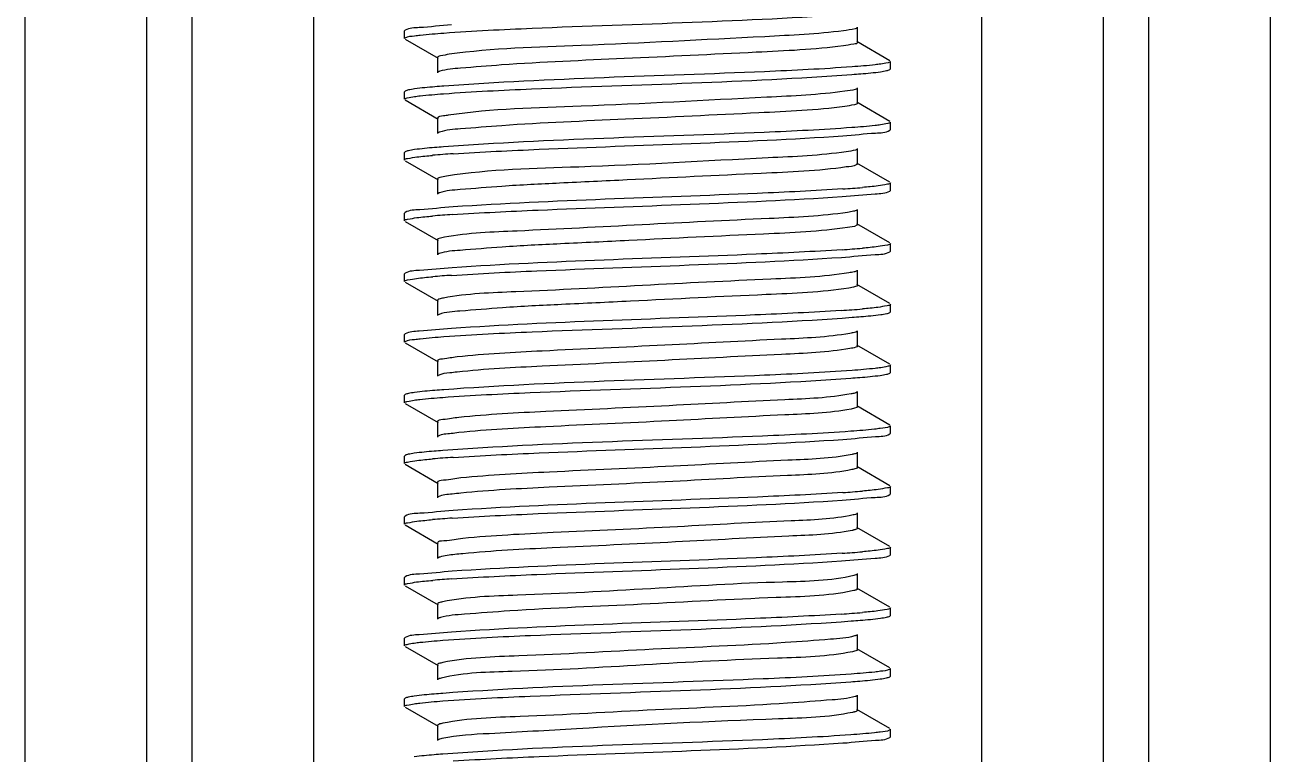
# Model space of a CAD drawing. Extents: x 27938 to 1042331, y -235042 to 1535213.
# Drawn here: x 701681.2 to 702169.4, y 766270.3 to 766556.3 of the extents above; entities that cross this region are included whole.
import ezdxf

# ---------------------------------------------------------------- set-up
doc = ezdxf.new("R2010")
doc.units = 0
doc.header["$LTSCALE"] = 1000
doc.header["$MEASUREMENT"] = 0

msp = doc.modelspace()

# ---------------------------------------------------------------- linework, layer by layer
at = {"linetype": 'Continuous'}
for p, q in [((701681.22, 770483.4), (701681.22, 765742.38)), ((701728.85, 770483.4), (701728.85, 765742.38)), ((701746.71, 770483.4), (701746.71, 765742.38)), ((701794.33, 770483.4), (701794.33, 765742.38)), ((702056.27, 770483.4), (702056.27, 765742.38)), ((702103.9, 770483.4), (702103.9, 765742.38)), ((702121.76, 770483.4), (702121.76, 765742.38)), ((702169.39, 770483.4), (702169.39, 765742.38)), ((701830.28, 766554.12), (701830.05, 766553.86)), ((701830.05, 766550.88), (701830.05, 766553.86)), ((701830.05, 766550.88), (701830.05, 766553.86)), ((702007.67, 766549.39), (702007.67, 766555.34)), ((701830.28, 766550.62), (701843.2, 766543.14)), ((702020.33, 766542.21), (702007.41, 766549.69)), ((701842.94, 766543.44), (701842.94, 766537.49)), ((702020.56, 766538.97), (702020.56, 766541.95)), ((702020.56, 766538.97), (702020.56, 766541.95)), ((702020.33, 766538.71), (702020.56, 766538.97)), ((701830.28, 766530.3), (701830.05, 766530.04)), ((701830.05, 766527.07), (701830.05, 766530.04)), ((701830.05, 766527.07), (701830.05, 766530.04)), ((702007.67, 766525.58), (702007.67, 766531.53)), ((701830.28, 766526.81), (701843.2, 766519.32)), ((702020.33, 766518.4), (702007.41, 766525.88)), ((701842.94, 766519.63), (701842.94, 766513.67)), ((702020.56, 766515.16), (702020.56, 766518.14)), ((702020.56, 766515.16), (702020.56, 766518.14)), ((702020.33, 766514.9), (702020.56, 766515.16)), ((702007.67, 766501.77), (702007.67, 766507.72)), ((701830.28, 766506.49), (701830.05, 766506.23)), ((701830.05, 766503.25), (701830.05, 766506.23)), ((701830.05, 766503.25), (701830.05, 766506.23)), ((701830.28, 766502.99), (701843.2, 766495.51)), ((702020.33, 766494.59), (702007.41, 766502.07)), ((701842.94, 766495.81), (701842.94, 766489.86)), ((702020.56, 766491.35), (702020.56, 766494.32)), ((702020.56, 766491.35), (702020.56, 766494.32)), ((702020.33, 766491.09), (702020.56, 766491.35)), ((702007.67, 766477.95), (702007.67, 766483.91)), ((701830.28, 766482.68), (701830.05, 766482.42)), ((701830.05, 766479.44), (701830.05, 766482.42)), ((701830.05, 766479.44), (701830.05, 766482.42)), ((701830.28, 766479.18), (701843.2, 766471.7)), ((702020.33, 766470.77), (702007.41, 766478.25)), ((701842.94, 766472), (701842.94, 766466.05)), ((702020.56, 766467.54), (702020.56, 766470.51)), ((702020.56, 766467.54), (702020.56, 766470.51)), ((701843.65, 766466.54), (701843.2, 766466.35)), ((702020.33, 766467.27), (702020.56, 766467.54)), ((702007.67, 766454.14), (702007.67, 766460.09)), ((701830.28, 766458.87), (701830.05, 766458.61)), ((701830.05, 766455.63), (701830.05, 766458.61)), ((701830.05, 766455.63), (701830.05, 766458.61)), ((701830.28, 766455.37), (701843.2, 766447.89)), ((702020.33, 766446.96), (702007.41, 766454.44)), ((701842.94, 766448.19), (701842.94, 766442.23)), ((702020.56, 766443.72), (702020.56, 766446.7)), ((702020.56, 766443.72), (702020.56, 766446.7)), ((701843.61, 766442.72), (701843.2, 766442.54)), ((702020.33, 766443.46), (702020.56, 766443.72)), ((701830.28, 766435.05), (701830.05, 766434.79)), ((701830.05, 766431.82), (701830.05, 766434.79)), ((701830.05, 766431.82), (701830.05, 766434.79)), ((702007.67, 766430.33), (702007.67, 766436.28)), ((701830.28, 766431.55), (701843.2, 766424.07)), ((702020.33, 766423.15), (702007.41, 766430.63)), ((701842.94, 766424.37), (701842.94, 766418.42)), ((702020.33, 766419.65), (702020.56, 766419.91)), ((702020.56, 766419.91), (702020.56, 766422.89)), ((702020.56, 766419.91), (702020.56, 766422.89)), ((701830.28, 766411.24), (701830.05, 766410.98)), ((701830.05, 766408), (701830.05, 766410.98)), ((701830.05, 766408), (701830.05, 766410.98)), ((702007.67, 766406.51), (702007.67, 766412.47)), ((701830.28, 766407.74), (701843.2, 766400.26)), ((702020.33, 766399.33), (702007.41, 766406.82)), ((701842.94, 766400.56), (701842.94, 766394.61)), ((702020.33, 766395.84), (702020.56, 766396.1)), ((702020.56, 766396.1), (702020.56, 766399.07)), ((702020.56, 766396.1), (702020.56, 766399.07)), ((701830.28, 766387.43), (701830.05, 766387.17)), ((701830.05, 766384.19), (701830.05, 766387.17)), ((701830.05, 766384.19), (701830.05, 766387.17)), ((702007.67, 766382.7), (702007.67, 766388.66)), ((701830.28, 766383.93), (701843.2, 766376.45)), ((702020.33, 766375.52), (702007.41, 766383)), ((701842.94, 766376.75), (701842.94, 766370.8)), ((702020.33, 766372.02), (702020.56, 766372.28)), ((702020.56, 766372.28), (702020.56, 766375.26)), ((702020.56, 766372.28), (702020.56, 766375.26)), ((701830.28, 766363.61), (701830.05, 766363.35)), ((701830.05, 766360.38), (701830.05, 766363.35)), ((701830.05, 766360.38), (701830.05, 766363.35)), ((702007.67, 766358.89), (702007.67, 766364.84)), ((701830.28, 766360.12), (701843.2, 766352.63)), ((702020.33, 766351.71), (702007.41, 766359.19)), ((701842.94, 766352.94), (701842.94, 766346.98)), ((702020.33, 766348.21), (702020.56, 766348.47)), ((702020.56, 766348.47), (702020.56, 766351.45)), ((702020.56, 766348.47), (702020.56, 766351.45)), ((701830.28, 766339.8), (701830.05, 766339.54)), ((701830.05, 766336.56), (701830.05, 766339.54)), ((701830.05, 766336.56), (701830.05, 766339.54)), ((702007.67, 766335.08), (702007.67, 766341.03)), ((701830.28, 766336.3), (701843.2, 766328.82)), ((702006.2, 766334.36), (702005.6, 766334.23)), ((702020.33, 766327.9), (702007.41, 766335.38)), ((701842.94, 766329.12), (701842.94, 766323.17)), ((702020.56, 766324.66), (702020.56, 766327.63)), ((702020.56, 766324.66), (702020.56, 766327.63)), ((702020.33, 766324.4), (702020.56, 766324.66)), ((701830.28, 766315.99), (701830.05, 766315.73)), ((701830.05, 766312.75), (701830.05, 766315.73)), ((701830.05, 766312.75), (701830.05, 766315.73)), ((701830.28, 766312.49), (701843.2, 766305.01)), ((702007.67, 766311.26), (702007.67, 766317.22)), ((702006.49, 766310.62), (702005.65, 766310.42)), ((702020.33, 766304.08), (702007.41, 766311.57)), ((701842.94, 766305.31), (701842.94, 766299.36)), ((702020.56, 766300.85), (702020.56, 766303.82)), ((702020.56, 766300.85), (702020.56, 766303.82)), ((702020.33, 766300.58), (702020.56, 766300.85)), ((702007.67, 766287.45), (702007.67, 766293.4)), ((701830.28, 766292.18), (701830.05, 766291.92)), ((701830.05, 766288.94), (701830.05, 766291.92)), ((701830.05, 766288.94), (701830.05, 766291.92)), ((701830.28, 766288.68), (701843.2, 766281.2)), ((702020.33, 766280.27), (702007.41, 766287.75)), ((701842.94, 766281.5), (701842.94, 766275.54)), ((702020.56, 766277.03), (702020.56, 766280.01)), ((702020.56, 766277.03), (702020.56, 766280.01)), ((702020.33, 766276.77), (702020.56, 766277.03))]:
    msp.add_line(p, q, dxfattribs=at)
for centre, radius, start, end in [((701876.83, 766078.98), 427.62, 93.719, 94.7992), ((701974.3, 766912.01), 421, 273.7601, 274.8008), ((701876.42, 766060.38), 422.38, 93.7519, 94.8), ((701973.89, 766893.36), 426.18, 273.7273, 274.8001), ((701875.99, 766041.99), 416.95, 93.7864, 94.801), ((701973.51, 766874.42), 431.07, 273.6966, 274.7995), ((701876.84, 765959.74), 427.78, 93.7179, 94.7992), ((701974.31, 766792.77), 420.83, 273.7612, 274.8008), ((701876.43, 765941.14), 422.56, 93.7508, 94.8), ((702001.57, 766377.55), 19.92, 281.4492, 282.4619), ((701973.91, 766774.13), 426.01, 273.7284, 274.8001), ((701876, 765922.74), 417.13, 93.7852, 94.8009), ((701973.52, 766755.2), 430.91, 273.6976, 274.7995)]:
    msp.add_arc(centre, radius, start, end, dxfattribs=at)
for points, knots in [([(701845.49, 766553.07), (701857.01, 766553.91), (701910.34, 766556.5), (701963.76, 766557.55), (702005.5, 766560.63)], [0, 0, 0, 0, 0.216168, 1, 1, 1, 1]), ([(701830.05, 766550.88), (701830.05, 766551), (701831.46, 766551.89), (701832.76, 766551.8), (701834.01, 766551.98)], [0, 0, 0, 0, 0.088884, 1, 1, 1, 1]), ([(701848.44, 766556.25), (701844.24, 766555.97), (701838.34, 766555.15), (701831.92, 766555.06), (701830.28, 766554.12)], [0, 0, 0, 0, 0.690699, 1, 1, 1, 1]), ([(701834.01, 766551.98), (701834.74, 766552.08), (701838.56, 766552.54), (701842.39, 766552.84), (701845.49, 766553.07)], [0, 0, 0, 0, 0.191575, 1, 1, 1, 1]), ([(702002.09, 766553.94), (701991.86, 766552.64), (701957.52, 766551.01), (701906.06, 766548.1), (701864.65, 766547.1), (701847.54, 766544.71)], [0, 0, 0, 0, 0.199783, 0.665188, 1, 1, 1, 1]), ([(702007.41, 766555.04), (702007.19, 766554.92), (702005.45, 766554.34), (702003.64, 766554.14), (702002.09, 766553.94)], [0, 0, 0, 0, 0.137062, 1, 1, 1, 1]), ([(702002.09, 766547.99), (701990.77, 766546.55), (701962.05, 766545.27), (701917.42, 766542.96), (701878.67, 766541.48), (701854.68, 766539.46), (701846.47, 766538.87), (701843.83, 766538.04)], [0, 0, 0, 0, 0.215732, 0.542961, 0.846149, 0.947566, 1, 1, 1, 1]), ([(702007.67, 766549.39), (702007.67, 766548.87), (702004.88, 766548.55), (702003.48, 766548.17), (702002.09, 766547.99)], [0, 0, 0, 0, 0.271371, 1, 1, 1, 1]), ([(701847.54, 766544.71), (701846.39, 766544.55), (701845.2, 766544.24), (701842.94, 766543.88), (701842.94, 766543.44)], [0, 0, 0, 0, 0.725335, 1, 1, 1, 1]), ([(702020.56, 766541.95), (702020.56, 766541.58), (702018.67, 766541.26), (702017.68, 766541.01), (702016.72, 766540.87)], [0, 0, 0, 0, 0.27461, 1, 1, 1, 1]), ([(701843.83, 766538.04), (701843.71, 766538), (701843.5, 766537.93), (701843.29, 766537.84), (701843.2, 766537.79)], [0, 0, 0, 0, 0.562806, 1, 1, 1, 1]), ([(702005.5, 766539.79), (701994.07, 766538.95), (701940.73, 766536.34), (701887.32, 766535.28), (701845.49, 766532.23)], [0, 0, 0, 0, 0.214685, 1, 1, 1, 1]), ([(702005.45, 766536.81), (702006.6, 766536.89), (702010.36, 766537.19), (702014.12, 766537.53), (702016.7, 766537.89)], [0, 0, 0, 0, 0.307511, 1, 1, 1, 1]), ([(702016.72, 766540.87), (702016.01, 766540.77), (702012.28, 766540.31), (702008.53, 766540.01), (702005.5, 766539.79)], [0, 0, 0, 0, 0.191301, 1, 1, 1, 1]), ([(702016.7, 766537.89), (702017.49, 766538), (702018.71, 766538.22), (702019.94, 766538.49), (702020.33, 766538.71)], [0, 0, 0, 0, 0.642979, 1, 1, 1, 1]), ([(701845.49, 766532.23), (701844.32, 766532.15), (701840.48, 766531.85), (701836.65, 766531.51), (701834.01, 766531.14)], [0, 0, 0, 0, 0.307212, 1, 1, 1, 1]), ([(701845.33, 766529.24), (701856.83, 766530.09), (701910.2, 766532.69), (701963.65, 766533.73), (702005.45, 766536.81)], [0, 0, 0, 0, 0.215679, 1, 1, 1, 1]), ([(701830.05, 766527.07), (701830.05, 766527.44), (701831.97, 766527.76), (701832.98, 766528.02), (701833.97, 766528.16)], [0, 0, 0, 0, 0.274258, 1, 1, 1, 1]), ([(701834.01, 766531.14), (701833.2, 766531.03), (701831.95, 766530.81), (701830.67, 766530.53), (701830.28, 766530.3)], [0, 0, 0, 0, 0.644106, 1, 1, 1, 1]), ([(701833.97, 766528.16), (701834.69, 766528.26), (701838.47, 766528.72), (701842.26, 766529.02), (701845.33, 766529.24)], [0, 0, 0, 0, 0.191496, 1, 1, 1, 1]), ([(702002.67, 766530.21), (701992.53, 766528.84), (701957.98, 766527.26), (701906.24, 766524.25), (701864.43, 766523.34), (701847.22, 766520.85)], [0, 0, 0, 0, 0.197098, 0.665048, 1, 1, 1, 1]), ([(702007.4, 766531.23), (702007.21, 766531.12), (702005.66, 766530.58), (702004.05, 766530.39), (702002.67, 766530.21)], [0, 0, 0, 0, 0.140352, 1, 1, 1, 1]), ([(702002.67, 766524.25), (701991.49, 766522.75), (701962.75, 766521.52), (701917.95, 766519.15), (701878.84, 766517.7), (701854.65, 766515.63), (701846.39, 766515.07), (701843.76, 766514.21)], [0, 0, 0, 0, 0.212511, 0.540713, 0.846077, 0.947938, 1, 1, 1, 1]), ([(702007.67, 766525.58), (702007.67, 766525.1), (702005.19, 766524.76), (702003.92, 766524.42), (702002.67, 766524.25)], [0, 0, 0, 0, 0.273189, 1, 1, 1, 1]), ([(701847.22, 766520.85), (701846.6, 766520.76), (701845.39, 766520.42), (701842.94, 766520.49), (701842.94, 766519.63)], [0, 0, 0, 0, 0.421551, 1, 1, 1, 1]), ([(702020.56, 766518.14), (702020.56, 766517.77), (702018.67, 766517.45), (702017.67, 766517.19), (702016.7, 766517.06)], [0, 0, 0, 0, 0.274539, 1, 1, 1, 1]), ([(701843.76, 766514.21), (701843.65, 766514.17), (701843.46, 766514.1), (701843.28, 766514.02), (701843.2, 766513.97)], [0, 0, 0, 0, 0.558561, 1, 1, 1, 1]), ([(702005.45, 766515.97), (701993.99, 766515.13), (701940.61, 766512.53), (701887.16, 766511.47), (701845.33, 766508.41)], [0, 0, 0, 0, 0.215024, 1, 1, 1, 1]), ([(701849.09, 766505.69), (701860.34, 766506.44), (701911.27, 766508.88), (701962.27, 766510.1), (702001.91, 766512.75)], [0, 0, 0, 0, 0.220951, 1, 1, 1, 1]), ([(702001.91, 766512.75), (702006.18, 766513.03), (702012.15, 766513.86), (702018.67, 766513.95), (702020.33, 766514.9)], [0, 0, 0, 0, 0.690937, 1, 1, 1, 1]), ([(702016.7, 766517.06), (702015.99, 766516.95), (702012.25, 766516.5), (702008.49, 766516.2), (702005.45, 766515.97)], [0, 0, 0, 0, 0.191312, 1, 1, 1, 1]), ([(701845.33, 766508.41), (701844.17, 766508.32), (701840.37, 766508.03), (701836.58, 766507.69), (701833.97, 766507.32)], [0, 0, 0, 0, 0.307309, 1, 1, 1, 1]), ([(701830.05, 766503.25), (701830.05, 766503.71), (701832.49, 766503.98), (701833.7, 766504.32), (701834.92, 766504.47)], [0, 0, 0, 0, 0.27062, 1, 1, 1, 1]), ([(701833.97, 766507.32), (701833.16, 766507.21), (701831.93, 766506.99), (701830.67, 766506.72), (701830.28, 766506.49)], [0, 0, 0, 0, 0.643624, 1, 1, 1, 1]), ([(702003.22, 766506.47), (701993.08, 766505.03), (701958.04, 766503.51), (701905.9, 766500.28), (701863.61, 766499.65), (701846.48, 766496.93)], [0, 0, 0, 0, 0.195714, 0.66858, 1, 1, 1, 1]), ([(702007.4, 766507.42), (702007.22, 766507.31), (702005.87, 766506.83), (702004.44, 766506.64), (702003.22, 766506.47)], [0, 0, 0, 0, 0.143993, 1, 1, 1, 1]), ([(702003.22, 766500.52), (701992.19, 766498.95), (701963.46, 766497.75), (701926.02, 766495.85), (701892.13, 766494.24), (701870.27, 766493.19), (701854.64, 766491.8), (701846.32, 766491.26), (701843.7, 766490.37)], [0, 0, 0, 0, 0.209152, 0.538245, 0.703966, 0.845837, 0.948213, 1, 1, 1, 1]), ([(702007.67, 766501.77), (702007.67, 766501.63), (702006.09, 766500.62), (702004.63, 766500.72), (702003.22, 766500.52)], [0, 0, 0, 0, 0.089964, 1, 1, 1, 1]), ([(701846.48, 766496.93), (701845.59, 766496.79), (701844.64, 766496.56), (701842.94, 766496.16), (701842.94, 766495.81)], [0, 0, 0, 0, 0.720116, 1, 1, 1, 1]), ([(702020.56, 766494.32), (702020.56, 766493.88), (702018.17, 766493.6), (702016.98, 766493.27), (702015.78, 766493.12)], [0, 0, 0, 0, 0.270908, 1, 1, 1, 1]), ([(701843.7, 766490.37), (701843.61, 766490.34), (701843.44, 766490.28), (701843.27, 766490.2), (701843.2, 766490.16)], [0, 0, 0, 0, 0.554726, 1, 1, 1, 1]), ([(701848.78, 766481.86), (701859.97, 766482.61), (701910.91, 766485.05), (701961.91, 766486.28), (702001.6, 766488.92)], [0, 0, 0, 0, 0.219921, 1, 1, 1, 1]), ([(702001.91, 766491.91), (701990.73, 766491.16), (701939.79, 766488.72), (701888.8, 766487.49), (701849.09, 766484.86)], [0, 0, 0, 0, 0.219663, 1, 1, 1, 1]), ([(702001.6, 766488.92), (702005.94, 766489.2), (702012.01, 766490.05), (702018.64, 766490.12), (702020.33, 766491.09)], [0, 0, 0, 0, 0.691235, 1, 1, 1, 1]), ([(701849.09, 766484.86), (701844.73, 766484.57), (701838.63, 766483.72), (701831.97, 766483.65), (701830.28, 766482.68)], [0, 0, 0, 0, 0.691322, 1, 1, 1, 1]), ([(702007.4, 766483.6), (702007.01, 766483.38), (702005.76, 766483.08), (702004.54, 766482.85), (702003.74, 766482.73)], [0, 0, 0, 0, 0.362559, 1, 1, 1, 1]), ([(701830.05, 766479.44), (701830.05, 766479.89), (701832.45, 766480.17), (701833.65, 766480.5), (701834.86, 766480.65)], [0, 0, 0, 0, 0.270822, 1, 1, 1, 1]), ([(702003.74, 766482.73), (701993.57, 766481.2), (701966.61, 766480.05), (701923.43, 766477.91), (701881.03, 766475.59), (701855.05, 766474.67), (701845.66, 766472.98)], [0, 0, 0, 0, 0.194809, 0.509786, 0.819314, 1, 1, 1, 1]), ([(702003.74, 766476.78), (701992.87, 766475.14), (701964.17, 766474.01), (701926.67, 766472.06), (701892.5, 766470.45), (701870.4, 766469.39), (701854.64, 766467.97), (701846.26, 766467.46), (701843.65, 766466.54)], [0, 0, 0, 0, 0.205664, 0.535582, 0.702489, 0.845448, 0.948405, 1, 1, 1, 1]), ([(702007.67, 766477.95), (702007.67, 766477.82), (702006.32, 766476.88), (702004.99, 766476.97), (702003.74, 766476.78)], [0, 0, 0, 0, 0.092494, 1, 1, 1, 1]), ([(701845.66, 766472.98), (701844.97, 766472.85), (701844.21, 766472.67), (701842.94, 766472.28), (701842.94, 766472)], [0, 0, 0, 0, 0.713836, 1, 1, 1, 1]), ([(702020.56, 766470.51), (702020.56, 766470.06), (702018.14, 766469.79), (702016.93, 766469.45), (702015.72, 766469.3)], [0, 0, 0, 0, 0.270705, 1, 1, 1, 1]), ([(701848.45, 766458.02), (701859.59, 766458.77), (701910.54, 766461.22), (701961.55, 766462.46), (702001.3, 766465.08)], [0, 0, 0, 0, 0.218885, 1, 1, 1, 1]), ([(702001.6, 766468.08), (701990.37, 766467.33), (701939.43, 766464.89), (701888.43, 766463.67), (701848.78, 766461.02)], [0, 0, 0, 0, 0.220688, 1, 1, 1, 1]), ([(702001.3, 766465.08), (702005.71, 766465.37), (702011.88, 766466.23), (702018.62, 766466.29), (702020.33, 766467.27)], [0, 0, 0, 0, 0.691515, 1, 1, 1, 1]), ([(701848.78, 766461.02), (701844.49, 766460.74), (701838.49, 766459.9), (701831.95, 766459.82), (701830.28, 766458.87)], [0, 0, 0, 0, 0.691024, 1, 1, 1, 1]), ([(702004.23, 766459), (701994.16, 766457.37), (701967.06, 766456.3), (701923.56, 766454.11), (701880.82, 766451.71), (701854.65, 766450.9), (701845.32, 766449.1)], [0, 0, 0, 0, 0.192287, 0.509303, 0.821123, 1, 1, 1, 1]), ([(702007.4, 766459.79), (702007.06, 766459.59), (702005.98, 766459.31), (702004.91, 766459.1), (702004.23, 766459)], [0, 0, 0, 0, 0.368275, 1, 1, 1, 1]), ([(701830.05, 766455.63), (701830.05, 766456.07), (701832.41, 766456.35), (701833.6, 766456.68), (701834.79, 766456.83)], [0, 0, 0, 0, 0.271063, 1, 1, 1, 1]), ([(702007.67, 766454.14), (702007.66, 766453.8), (702006.03, 766453.41), (702005.1, 766453.18), (702004.23, 766453.04)], [0, 0, 0, 0, 0.280678, 1, 1, 1, 1]), ([(702004.23, 766453.04), (701993.53, 766451.32), (701964.86, 766450.28), (701927.34, 766448.27), (701892.89, 766446.65), (701870.55, 766445.6), (701854.66, 766444.14), (701846.21, 766443.66), (701843.61, 766442.72)], [0, 0, 0, 0, 0.202057, 0.532738, 0.700843, 0.844928, 0.948524, 1, 1, 1, 1]), ([(701845.32, 766449.1), (701844.72, 766448.98), (701844.03, 766448.83), (701842.94, 766448.44), (701842.94, 766448.19)], [0, 0, 0, 0, 0.710342, 1, 1, 1, 1]), ([(702020.56, 766446.7), (702020.56, 766446.24), (702018.11, 766445.97), (702016.89, 766445.63), (702015.66, 766445.48)], [0, 0, 0, 0, 0.270538, 1, 1, 1, 1]), ([(701845.5, 766434), (701857.01, 766434.84), (701910.35, 766437.44), (701963.77, 766438.49), (702005.5, 766441.56)], [0, 0, 0, 0, 0.216188, 1, 1, 1, 1]), ([(702001.3, 766444.25), (701990.02, 766443.5), (701939.07, 766441.06), (701888.06, 766439.85), (701848.45, 766437.19)], [0, 0, 0, 0, 0.221694, 1, 1, 1, 1]), ([(702005.5, 766441.56), (702006.66, 766441.65), (702010.4, 766441.94), (702014.14, 766442.28), (702016.72, 766442.64)], [0, 0, 0, 0, 0.307529, 1, 1, 1, 1]), ([(702016.72, 766442.64), (702017.5, 766442.75), (702018.71, 766442.97), (702019.95, 766443.24), (702020.33, 766443.46)], [0, 0, 0, 0, 0.642817, 1, 1, 1, 1]), ([(701848.45, 766437.19), (701844.25, 766436.9), (701838.35, 766436.09), (701831.92, 766435.99), (701830.28, 766435.05)], [0, 0, 0, 0, 0.69071, 1, 1, 1, 1]), ([(702004.69, 766435.26), (701995.85, 766433.73), (701971.55, 766432.74), (701931.35, 766430.52), (701888.92, 766428.61), (701861.73, 766427.23), (701850.66, 766426.03)], [0, 0, 0, 0, 0.174435, 0.471025, 0.783552, 1, 1, 1, 1]), ([(702007.4, 766435.98), (702007.1, 766435.8), (702006.18, 766435.54), (702005.27, 766435.36), (702004.69, 766435.26)], [0, 0, 0, 0, 0.374646, 1, 1, 1, 1]), ([(701830.05, 766431.82), (701830.05, 766431.94), (701831.47, 766432.83), (701832.76, 766432.74), (701834.01, 766432.91)], [0, 0, 0, 0, 0.088875, 1, 1, 1, 1]), ([(701834.01, 766432.91), (701834.74, 766433.01), (701838.56, 766433.48), (701842.4, 766433.78), (701845.5, 766434)], [0, 0, 0, 0, 0.191576, 1, 1, 1, 1]), ([(702007.67, 766430.33), (702007.66, 766430.03), (702006.27, 766429.63), (702005.44, 766429.44), (702004.69, 766429.31)], [0, 0, 0, 0, 0.284151, 1, 1, 1, 1]), ([(701850.66, 766426.03), (701848.73, 766425.82), (701846.88, 766425.25), (701842.94, 766425.08), (701842.94, 766424.37)], [0, 0, 0, 0, 0.732932, 1, 1, 1, 1]), ([(702004.69, 766429.31), (701995.85, 766427.78), (701971.55, 766426.79), (701931.35, 766424.57), (701888.92, 766422.66), (701861.73, 766421.28), (701850.66, 766420.07)], [0, 0, 0, 0, 0.174435, 0.471025, 0.783552, 1, 1, 1, 1]), ([(701850.66, 766420.07), (701849.72, 766419.97), (701847.25, 766419.6), (701844.58, 766419.52), (701843.2, 766418.72)], [0, 0, 0, 0, 0.372044, 1, 1, 1, 1]), ([(702005.5, 766420.73), (701994.07, 766419.88), (701940.74, 766417.28), (701887.32, 766416.22), (701845.5, 766413.17)], [0, 0, 0, 0, 0.214671, 1, 1, 1, 1]), ([(702016.72, 766421.81), (702016.01, 766421.71), (702012.28, 766421.25), (702008.53, 766420.95), (702005.5, 766420.73)], [0, 0, 0, 0, 0.191301, 1, 1, 1, 1]), ([(702020.56, 766422.89), (702020.56, 766422.52), (702018.67, 766422.2), (702017.68, 766421.94), (702016.72, 766421.81)], [0, 0, 0, 0, 0.274613, 1, 1, 1, 1]), ([(701845.06, 766410.16), (701856.47, 766411), (701909.77, 766413.6), (701963.15, 766414.68), (702004.96, 766417.71)], [0, 0, 0, 0, 0.214378, 1, 1, 1, 1]), ([(702004.96, 766417.71), (702006.15, 766417.8), (702010.03, 766418.1), (702013.9, 766418.44), (702016.57, 766418.81)], [0, 0, 0, 0, 0.30728, 1, 1, 1, 1]), ([(702016.57, 766418.81), (702017.39, 766418.92), (702018.65, 766419.14), (702019.93, 766419.42), (702020.33, 766419.65)], [0, 0, 0, 0, 0.644379, 1, 1, 1, 1]), ([(701834.01, 766412.08), (701833.2, 766411.96), (701831.95, 766411.75), (701830.67, 766411.47), (701830.28, 766411.24)], [0, 0, 0, 0, 0.644124, 1, 1, 1, 1]), ([(701833.88, 766409.08), (701834.59, 766409.18), (701838.3, 766409.64), (701842.04, 766409.94), (701845.06, 766410.16)], [0, 0, 0, 0, 0.191268, 1, 1, 1, 1]), ([(701845.5, 766413.17), (701844.32, 766413.08), (701840.49, 766412.78), (701836.65, 766412.44), (701834.01, 766412.08)], [0, 0, 0, 0, 0.30721, 1, 1, 1, 1]), ([(702005.11, 766411.52), (701996.57, 766409.93), (701972.65, 766409.03), (701932.81, 766406.75), (701890.19, 766404.87), (701862.69, 766403.47), (701851.37, 766402.29)], [0, 0, 0, 0, 0.169335, 0.463986, 0.778446, 1, 1, 1, 1]), ([(702007.4, 766412.17), (702007.14, 766412.01), (702006.37, 766411.78), (702005.6, 766411.61), (702005.11, 766411.52)], [0, 0, 0, 0, 0.381761, 1, 1, 1, 1]), ([(701830.05, 766408), (701830.05, 766408.37), (701831.93, 766408.69), (701832.92, 766408.94), (701833.88, 766409.08)], [0, 0, 0, 0, 0.27468, 1, 1, 1, 1]), ([(702005.11, 766405.57), (701996.57, 766403.98), (701972.65, 766403.08), (701932.81, 766400.8), (701890.19, 766398.92), (701862.69, 766397.52), (701851.37, 766396.34)], [0, 0, 0, 0, 0.169335, 0.463986, 0.778446, 1, 1, 1, 1]), ([(702007.66, 766406.51), (702007.66, 766406.25), (702006.49, 766405.86), (702005.76, 766405.69), (702005.11, 766405.57)], [0, 0, 0, 0, 0.288381, 1, 1, 1, 1]), ([(701851.37, 766402.29), (701849.27, 766402.07), (701847.27, 766401.44), (701842.94, 766401.33), (701842.94, 766400.56)], [0, 0, 0, 0, 0.73383, 1, 1, 1, 1]), ([(701851.37, 766396.34), (701850.34, 766396.23), (701847.64, 766395.83), (701844.7, 766395.78), (701843.2, 766394.91)], [0, 0, 0, 0, 0.374075, 1, 1, 1, 1]), ([(702004.96, 766396.87), (701993.43, 766396.04), (701940.13, 766393.44), (701886.75, 766392.4), (701845.06, 766389.32)], [0, 0, 0, 0, 0.216629, 1, 1, 1, 1]), ([(702001.92, 766393.69), (702006.18, 766393.97), (702012.16, 766394.8), (702018.67, 766394.88), (702020.33, 766395.84)], [0, 0, 0, 0, 0.690927, 1, 1, 1, 1]), ([(702016.57, 766397.97), (702015.83, 766397.87), (702011.97, 766397.4), (702008.1, 766397.1), (702004.96, 766396.87)], [0, 0, 0, 0, 0.191487, 1, 1, 1, 1]), ([(702020.56, 766399.07), (702020.56, 766398.95), (702019.13, 766398.06), (702017.83, 766398.15), (702016.57, 766397.97)], [0, 0, 0, 0, 0.088741, 1, 1, 1, 1]), ([(701849.1, 766386.63), (701860.35, 766387.37), (701911.29, 766389.81), (701962.28, 766391.03), (702001.92, 766393.69)], [0, 0, 0, 0, 0.220985, 1, 1, 1, 1]), ([(701833.88, 766388.24), (701833.09, 766388.13), (701831.89, 766387.92), (701830.66, 766387.65), (701830.28, 766387.43)], [0, 0, 0, 0, 0.642692, 1, 1, 1, 1]), ([(701845.06, 766389.32), (701843.91, 766389.24), (701840.18, 766388.94), (701836.44, 766388.61), (701833.88, 766388.24)], [0, 0, 0, 0, 0.307565, 1, 1, 1, 1]), ([(702005.51, 766387.79), (701997.26, 766386.12), (701973.73, 766385.34), (701934.26, 766382.98), (701891.47, 766381.14), (701863.67, 766379.71), (701852.12, 766378.55)], [0, 0, 0, 0, 0.164215, 0.456918, 0.773319, 1, 1, 1, 1]), ([(702007.4, 766388.35), (702007.18, 766388.22), (702006.55, 766388.01), (702005.9, 766387.87), (702005.51, 766387.79)], [0, 0, 0, 0, 0.389817, 1, 1, 1, 1]), ([(701830.05, 766384.19), (701830.05, 766384.65), (701832.49, 766384.92), (701833.7, 766385.25), (701834.92, 766385.41)], [0, 0, 0, 0, 0.270614, 1, 1, 1, 1]), ([(702005.43, 766381.82), (701997.14, 766380.17), (701973.59, 766379.36), (701934.12, 766377.02), (701891.39, 766375.18), (701863.65, 766373.76), (701852.12, 766372.6)], [0, 0, 0, 0, 0.165027, 0.457743, 0.773694, 1, 1, 1, 1]), ([(702007.66, 766382.7), (702007.66, 766382.46), (702006.65, 766382.08), (702006, 766381.93), (702005.43, 766381.82)], [0, 0, 0, 0, 0.292222, 1, 1, 1, 1]), ([(701852.12, 766378.55), (701849.83, 766378.32), (701847.67, 766377.63), (701842.94, 766377.58), (701842.95, 766376.75)], [0, 0, 0, 0, 0.734573, 1, 1, 1, 1]), ([(701852.12, 766372.6), (701850.99, 766372.49), (701848.04, 766372.06), (701844.83, 766372.04), (701843.2, 766371.1)], [0, 0, 0, 0, 0.375922, 1, 1, 1, 1]), ([(702001.92, 766372.85), (701990.75, 766372.1), (701939.81, 766369.65), (701888.81, 766368.43), (701849.1, 766365.79)], [0, 0, 0, 0, 0.219629, 1, 1, 1, 1]), ([(702001.61, 766369.85), (702005.95, 766370.14), (702012.02, 766370.98), (702018.64, 766371.06), (702020.33, 766372.02)], [0, 0, 0, 0, 0.691226, 1, 1, 1, 1]), ([(702020.56, 766375.26), (702020.56, 766374.81), (702018.17, 766374.54), (702016.98, 766374.21), (702015.78, 766374.06)], [0, 0, 0, 0, 0.270915, 1, 1, 1, 1]), ([(701848.79, 766362.8), (701859.98, 766363.54), (701910.92, 766365.99), (701961.92, 766367.21), (702001.61, 766369.85)], [0, 0, 0, 0, 0.219955, 1, 1, 1, 1]), ([(701830.05, 766360.38), (701830.05, 766360.83), (701832.45, 766361.1), (701833.66, 766361.43), (701834.86, 766361.59)], [0, 0, 0, 0, 0.270815, 1, 1, 1, 1]), ([(701849.1, 766365.79), (701844.74, 766365.5), (701838.64, 766364.66), (701831.97, 766364.59), (701830.28, 766363.61)], [0, 0, 0, 0, 0.691332, 1, 1, 1, 1]), ([(702005.87, 766364.05), (701997.93, 766362.29), (701974.79, 766361.65), (701935.72, 766359.2), (701892.76, 766357.4), (701864.68, 766355.96), (701852.89, 766354.82)], [0, 0, 0, 0, 0.159071, 0.449817, 0.768166, 1, 1, 1, 1]), ([(702007.4, 766364.54), (702007.22, 766364.43), (702006.71, 766364.25), (702006.18, 766364.12), (702005.87, 766364.05)], [0, 0, 0, 0, 0.398908, 1, 1, 1, 1]), ([(702005.52, 766358.02), (701997.39, 766356.37), (701974.14, 766355.59), (701935.04, 766353.25), (701892.38, 766351.42), (701864.56, 766349.99), (701852.89, 766348.86)], [0, 0, 0, 0, 0.162868, 0.453695, 0.769951, 1, 1, 1, 1]), ([(702007.66, 766358.89), (702007.66, 766358.69), (702006.88, 766358.33), (702006.32, 766358.2), (702005.87, 766358.1)], [0, 0, 0, 0, 0.299631, 1, 1, 1, 1]), ([(701852.89, 766354.82), (701850.41, 766354.58), (701848.09, 766353.81), (701842.94, 766353.83), (701842.95, 766352.94)], [0, 0, 0, 0, 0.735179, 1, 1, 1, 1]), ([(701843.85, 766347.55), (701843.72, 766347.51), (701843.5, 766347.43), (701843.29, 766347.34), (701843.2, 766347.28)], [0, 0, 0, 0, 0.564999, 1, 1, 1, 1]), ([(701852.89, 766348.86), (701851.84, 766348.76), (701848.82, 766348.42), (701845.76, 766348.14), (701843.85, 766347.55)], [0, 0, 0, 0, 0.344737, 1, 1, 1, 1]), ([(702001.61, 766349.02), (701990.38, 766348.27), (701939.44, 766345.83), (701888.44, 766344.61), (701848.79, 766341.96)], [0, 0, 0, 0, 0.220655, 1, 1, 1, 1]), ([(702001.31, 766346.02), (702005.72, 766346.31), (702011.88, 766347.16), (702018.62, 766347.23), (702020.33, 766348.21)], [0, 0, 0, 0, 0.691506, 1, 1, 1, 1]), ([(702020.56, 766351.45), (702020.56, 766350.99), (702018.14, 766350.72), (702016.93, 766350.39), (702015.72, 766350.23)], [0, 0, 0, 0, 0.270711, 1, 1, 1, 1]), ([(701848.79, 766341.96), (701844.5, 766341.67), (701838.5, 766340.84), (701831.95, 766340.76), (701830.28, 766339.8)], [0, 0, 0, 0, 0.691034, 1, 1, 1, 1]), ([(701848.46, 766338.96), (701859.6, 766339.71), (701910.55, 766342.16), (701961.56, 766343.4), (702001.31, 766346.02)], [0, 0, 0, 0, 0.218919, 1, 1, 1, 1]), ([(701830.05, 766336.56), (701830.05, 766337.01), (701832.41, 766337.29), (701833.6, 766337.61), (701834.79, 766337.76)], [0, 0, 0, 0, 0.271054, 1, 1, 1, 1]), ([(702006.2, 766340.31), (701997.12, 766338.09), (701970.26, 766337.81), (701926.46, 766335.06), (701882.06, 766332.62), (701854.6, 766331.98), (701844.96, 766329.96)], [0, 0, 0, 0, 0.173415, 0.493457, 0.817191, 1, 1, 1, 1]), ([(702007.4, 766340.73), (702007.25, 766340.64), (702006.85, 766340.48), (702006.44, 766340.37), (702006.2, 766340.31)], [0, 0, 0, 0, 0.409248, 1, 1, 1, 1]), ([(702005.6, 766334.23), (701995.82, 766332.21), (701968.04, 766331.6), (701923.41, 766328.8), (701882.54, 766327.36), (701856.33, 766325.31), (701847.16, 766324.65), (701844.11, 766323.81)], [0, 0, 0, 0, 0.185116, 0.511346, 0.831141, 0.941355, 1, 1, 1, 1]), ([(702007.66, 766335.08), (702007.66, 766334.91), (702007.04, 766334.57), (702006.57, 766334.45), (702006.2, 766334.36)], [0, 0, 0, 0, 0.307326, 1, 1, 1, 1]), ([(701844.96, 766329.96), (701844.45, 766329.86), (701843.84, 766329.72), (701842.95, 766329.34), (701842.95, 766329.12)], [0, 0, 0, 0, 0.705072, 1, 1, 1, 1]), ([(702020.56, 766327.63), (702020.56, 766327.18), (702018.11, 766326.91), (702016.89, 766326.57), (702015.66, 766326.42)], [0, 0, 0, 0, 0.270543, 1, 1, 1, 1]), ([(701844.11, 766323.81), (701843.93, 766323.76), (701843.62, 766323.67), (701843.32, 766323.54), (701843.2, 766323.47)], [0, 0, 0, 0, 0.578625, 1, 1, 1, 1]), ([(701845.12, 766314.91), (701856.57, 766315.76), (701909.92, 766318.36), (701963.35, 766319.42), (702005.17, 766322.47)], [0, 0, 0, 0, 0.214801, 1, 1, 1, 1]), ([(702001.31, 766325.18), (701990.03, 766324.44), (701939.08, 766322), (701888.07, 766320.79), (701848.46, 766318.12)], [0, 0, 0, 0, 0.221661, 1, 1, 1, 1]), ([(702005.17, 766322.47), (702006.35, 766322.56), (702010.17, 766322.86), (702013.99, 766323.2), (702016.62, 766323.56)], [0, 0, 0, 0, 0.307294, 1, 1, 1, 1]), ([(702016.62, 766323.56), (702017.43, 766323.68), (702018.67, 766323.89), (702019.94, 766324.17), (702020.33, 766324.4)], [0, 0, 0, 0, 0.643862, 1, 1, 1, 1]), ([(701848.46, 766318.12), (701844.25, 766317.84), (701838.35, 766317.02), (701831.92, 766316.93), (701830.28, 766315.99)], [0, 0, 0, 0, 0.69072, 1, 1, 1, 1]), ([(701830.05, 766312.75), (701830.05, 766313.12), (701831.94, 766313.44), (701832.93, 766313.7), (701833.89, 766313.83)], [0, 0, 0, 0, 0.274595, 1, 1, 1, 1]), ([(701833.89, 766313.83), (701834.61, 766313.93), (701838.34, 766314.39), (701842.09, 766314.69), (701845.12, 766314.91)], [0, 0, 0, 0, 0.191284, 1, 1, 1, 1]), ([(702006.49, 766316.58), (702003.44, 766315.74), (701994.27, 766315.08), (701968.05, 766313.03), (701927.18, 766311.59), (701882.56, 766308.78), (701854.79, 766308.18), (701845.01, 766306.16)], [0, 0, 0, 0, 0.058704, 0.168955, 0.488756, 0.814934, 1, 1, 1, 1]), ([(702007.4, 766316.92), (702007.29, 766316.85), (702006.98, 766316.72), (702006.67, 766316.63), (702006.49, 766316.58)], [0, 0, 0, 0, 0.421015, 1, 1, 1, 1]), ([(702005.65, 766310.42), (701996.01, 766308.41), (701968.54, 766307.77), (701924.13, 766305.33), (701880.34, 766302.57), (701853.47, 766302.3), (701844.41, 766300.07)], [0, 0, 0, 0, 0.182853, 0.506638, 0.826678, 1, 1, 1, 1]), ([(702007.66, 766311.26), (702007.66, 766311.12), (702007.19, 766310.81), (702006.79, 766310.7), (702006.49, 766310.62)], [0, 0, 0, 0, 0.31689, 1, 1, 1, 1]), ([(701845.01, 766306.16), (701844.49, 766306.05), (701843.87, 766305.91), (701842.95, 766305.53), (701842.95, 766305.31)], [0, 0, 0, 0, 0.705674, 1, 1, 1, 1]), ([(702016.62, 766302.73), (702015.89, 766302.63), (702012.09, 766302.16), (702008.26, 766301.86), (702005.17, 766301.64)], [0, 0, 0, 0, 0.191497, 1, 1, 1, 1]), ([(702020.56, 766303.82), (702020.56, 766303.7), (702019.15, 766302.81), (702017.87, 766302.9), (702016.62, 766302.73)], [0, 0, 0, 0, 0.08899, 1, 1, 1, 1]), ([(701844.41, 766300.07), (701844.16, 766300.01), (701843.75, 766299.9), (701843.36, 766299.75), (701843.21, 766299.66)], [0, 0, 0, 0, 0.590483, 1, 1, 1, 1]), ([(701845.06, 766291.1), (701856.47, 766291.94), (701909.78, 766294.54), (701963.16, 766295.61), (702004.97, 766298.65)], [0, 0, 0, 0, 0.214392, 1, 1, 1, 1]), ([(702005.17, 766301.64), (701993.67, 766300.8), (701940.32, 766298.2), (701886.89, 766297.15), (701845.13, 766294.08)], [0, 0, 0, 0, 0.215992, 1, 1, 1, 1]), ([(702004.97, 766298.65), (702006.16, 766298.73), (702010.03, 766299.03), (702013.91, 766299.37), (702016.57, 766299.75)], [0, 0, 0, 0, 0.307279, 1, 1, 1, 1]), ([(702016.57, 766299.75), (702017.39, 766299.86), (702018.65, 766300.08), (702019.93, 766300.36), (702020.33, 766300.58)], [0, 0, 0, 0, 0.644365, 1, 1, 1, 1]), ([(701833.89, 766293), (701833.11, 766292.88), (701831.9, 766292.67), (701830.66, 766292.4), (701830.28, 766292.18)], [0, 0, 0, 0, 0.642876, 1, 1, 1, 1]), ([(701845.13, 766294.08), (701843.97, 766293.99), (701840.22, 766293.7), (701836.47, 766293.36), (701833.89, 766293)], [0, 0, 0, 0, 0.307549, 1, 1, 1, 1]), ([(702007.41, 766293.1), (702007.31, 766293.05), (702007.08, 766292.95), (702006.85, 766292.87), (702006.71, 766292.83)], [0, 0, 0, 0, 0.432297, 1, 1, 1, 1]), ([(701830.05, 766288.94), (701830.05, 766289.31), (701831.93, 766289.63), (701832.92, 766289.88), (701833.88, 766290.02)], [0, 0, 0, 0, 0.274677, 1, 1, 1, 1]), ([(701833.88, 766290.02), (701834.59, 766290.12), (701838.31, 766290.57), (701842.04, 766290.87), (701845.06, 766291.1)], [0, 0, 0, 0, 0.191268, 1, 1, 1, 1]), ([(702006.71, 766292.83), (702003.8, 766291.94), (701994.82, 766291.34), (701968.84, 766289.22), (701927.9, 766287.82), (701883.02, 766285), (701855, 766284.38), (701845.08, 766282.36)], [0, 0, 0, 0, 0.056298, 0.164993, 0.484397, 0.812655, 1, 1, 1, 1]), ([(702005.67, 766286.62), (701996.16, 766284.61), (701959.79, 766283.7), (701912.4, 766281.12), (701868.52, 766278.46), (701850.79, 766277.68), (701844.73, 766276.34)], [0, 0, 0, 0, 0.180921, 0.672092, 0.884578, 1, 1, 1, 1]), ([(702006.75, 766286.89), (702006.59, 766286.84), (702006.23, 766286.74), (702005.87, 766286.66), (702005.67, 766286.62)], [0, 0, 0, 0, 0.454993, 1, 1, 1, 1]), ([(702007.66, 766287.45), (702007.66, 766287.33), (702007.31, 766287.05), (702006.99, 766286.96), (702006.75, 766286.89)], [0, 0, 0, 0, 0.32895, 1, 1, 1, 1]), ([(701845.08, 766282.36), (701844.54, 766282.25), (701843.91, 766282.11), (701842.95, 766281.73), (701842.95, 766281.5)], [0, 0, 0, 0, 0.706595, 1, 1, 1, 1]), ([(702016.57, 766278.91), (702015.83, 766278.81), (702011.98, 766278.34), (702008.1, 766278.04), (702004.97, 766277.81)], [0, 0, 0, 0, 0.191489, 1, 1, 1, 1]), ([(702020.56, 766280.01), (702020.56, 766279.89), (702019.13, 766278.99), (702017.83, 766279.08), (702016.57, 766278.91)], [0, 0, 0, 0, 0.088748, 1, 1, 1, 1]), ([(701844.73, 766276.34), (701844.42, 766276.27), (701843.9, 766276.14), (701843.39, 766275.95), (701843.21, 766275.85)], [0, 0, 0, 0, 0.600854, 1, 1, 1, 1]), ([(702004.97, 766277.81), (701993.44, 766276.97), (701940.14, 766274.38), (701886.75, 766273.34), (701845.06, 766270.26)], [0, 0, 0, 0, 0.216609, 1, 1, 1, 1]), ([(701849.11, 766267.57), (701860.36, 766268.31), (701911.3, 766270.75), (701962.3, 766271.97), (702001.93, 766274.62)], [0, 0, 0, 0, 0.221018, 1, 1, 1, 1]), ([(702001.93, 766274.62), (702006.19, 766274.91), (702012.16, 766275.73), (702018.67, 766275.82), (702020.33, 766276.77)], [0, 0, 0, 0, 0.690917, 1, 1, 1, 1]), ([(701845.06, 766270.26), (701843.91, 766270.17), (701840.18, 766269.88), (701836.45, 766269.55), (701833.88, 766269.18)], [0, 0, 0, 0, 0.307564, 1, 1, 1, 1])]:
    msp.add_open_spline(points, degree=3, knots=knots, dxfattribs=at)
for points in [[(701834.92, 766504.47), (701836.96, 766504.73), (701839.01, 766504.92), (701841.05, 766505.09)], [(702015.78, 766493.12), (702013.7, 766492.85), (702011.62, 766492.66), (702009.54, 766492.48)], [(701834.86, 766480.65), (701836.92, 766480.91), (701839, 766481.11), (701841.07, 766481.28)], [(702015.72, 766469.3), (702013.67, 766469.04), (702011.61, 766468.85), (702009.55, 766468.67)], [(701834.79, 766456.83), (701836.88, 766457.1), (701838.99, 766457.29), (701841.09, 766457.47)], [(702015.66, 766445.48), (702013.64, 766445.22), (702011.61, 766445.03), (702009.57, 766444.86)], [(701834.92, 766385.41), (701836.96, 766385.66), (701839.01, 766385.86), (701841.05, 766386.03)], [(702015.78, 766374.06), (702013.7, 766373.79), (702011.62, 766373.6), (702009.53, 766373.42)], [(701834.86, 766361.59), (701836.93, 766361.85), (701839, 766362.04), (701841.07, 766362.22)], [(702015.72, 766350.23), (702013.67, 766349.98), (702011.61, 766349.78), (702009.55, 766349.61)], [(701834.79, 766337.76), (701836.88, 766338.03), (701838.99, 766338.23), (701841.09, 766338.41)], [(702015.66, 766326.42), (702013.64, 766326.16), (702011.61, 766325.97), (702009.57, 766325.8)]]:
    msp.add_open_spline(points, degree=3, dxfattribs=at)

doc.saveas('drawing.dxf')
